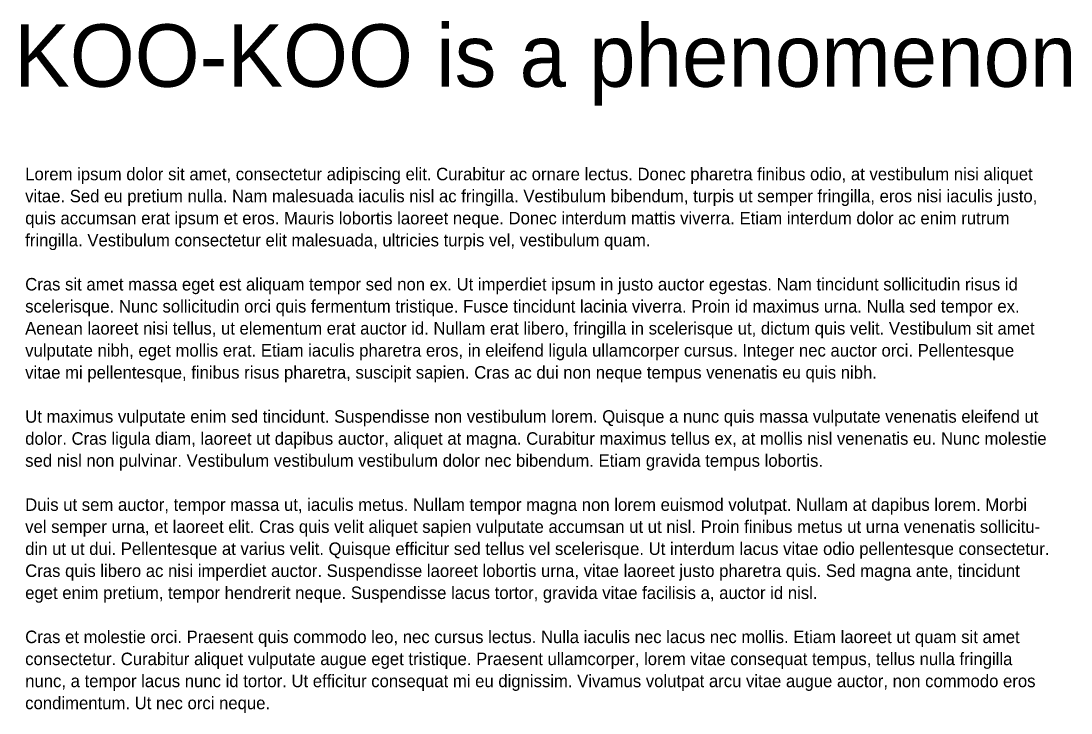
# Model space of a CAD drawing. Header units: inches. Extents: x -593 to 1685, y -710 to 625.
# Drawn here: x 229 to 1036, y -710 to -179 of the extents above; entities that cross this region are included whole.
import ezdxf

# ---------------------------------------------------------------- set-up
doc = ezdxf.new("R2010")
doc.units = ezdxf.units.IN
doc.header["$MEASUREMENT"] = 0
doc.layers.add('Layer 1', color=7, linetype='Continuous')

msp = doc.modelspace()

# ---------------------------------------------------------------- texts
at = {"layer": 'Layer 1', "color": 7, "true_color": 0xffffff, "attachment_point": 7}
for s, insert, char_height in [('\\fMaiden Orange|b0|i0|c0|p34;\\W1;KOO-KOO is a phenomenon', (223.94, -243.72), 47.9778), ('\\fHK Grotesk Regular|b0|i0|c0|p34;\\W1;Lorem ipsum dolor sit amet, consectetur adipiscing elit. Curabitur ac ornare lectus. Donec pharetra finibus odio, at vestibulum nisi aliquet ', (232.43, -303.97), 9.59556), ('\\fHK Grotesk Regular|b0|i0|c0|p34;\\W1;vitae. Sed eu pretium nulla. Nam malesuada iaculis nisl ac fringilla. Vestibulum bibendum, turpis ut semper fringilla, eros nisi iaculis justo, ', (232.43, -320.9), 9.59556), ('\\fHK Grotesk Regular|b0|i0|c0|p34;\\W1;quis accumsan erat ipsum et eros. Mauris lobortis laoreet neque. Donec interdum mattis viverra. Etiam interdum dolor ac enim rutrum ', (232.43, -337.84), 9.59556), ('\\fHK Grotesk Regular|b0|i0|c0|p34;\\W1;fringilla. Vestibulum consectetur elit malesuada, ultricies turpis vel, vestibulum quam.', (232.43, -354.77), 9.59556), ('\\fHK Grotesk Regular|b0|i0|c0|p34;\\W1;Cras sit amet massa eget est aliquam tempor sed non ex. Ut imperdiet ipsum in justo auctor egestas. Nam tincidunt sollicitudin risus id ', (232.43, -388.64), 9.59556), ('\\fHK Grotesk Regular|b0|i0|c0|p34;\\W1;scelerisque. Nunc sollicitudin orci quis fermentum tristique. Fusce tincidunt lacinia viverra. Proin id maximus urna. Nulla sed tempor ex. ', (232.43, -405.57), 9.59556), ('\\fHK Grotesk Regular|b0|i0|c0|p34;\\W1;Aenean laoreet nisi tellus, ut elementum erat auctor id. Nullam erat libero, fringilla in scelerisque ut, dictum quis velit. Vestibulum sit amet ', (232.43, -422.5), 9.59556), ('\\fHK Grotesk Regular|b0|i0|c0|p34;\\W1;vulputate nibh, eget mollis erat. Etiam iaculis pharetra eros, in eleifend ligula ullamcorper cursus. Integer nec auctor orci. Pellentesque ', (232.43, -439.44), 9.59556), ('\\fHK Grotesk Regular|b0|i0|c0|p34;\\W1;vitae mi pellentesque, finibus risus pharetra, suscipit sapien. Cras ac dui non neque tempus venenatis eu quis nibh.', (232.43, -456.37), 9.59556), ('\\fHK Grotesk Regular|b0|i0|c0|p34;\\W1;Ut maximus vulputate enim sed tincidunt. Suspendisse non vestibulum lorem. Quisque a nunc quis massa vulputate venenatis eleifend ut ', (232.43, -490.24), 9.59556), ('\\fHK Grotesk Regular|b0|i0|c0|p34;\\W1;dolor. Cras ligula diam, laoreet ut dapibus auctor, aliquet at magna. Curabitur maximus tellus ex, at mollis nisl venenatis eu. Nunc molestie ', (232.43, -507.17), 9.59556), ('\\fHK Grotesk Regular|b0|i0|c0|p34;\\W1;sed nisl non pulvinar. Vestibulum vestibulum vestibulum dolor nec bibendum. Etiam gravida tempus lobortis.', (232.43, -524.1), 9.59556), ('\\fHK Grotesk Regular|b0|i0|c0|p34;\\W1;Duis ut sem auctor, tempor massa ut, iaculis metus. Nullam tempor magna non lorem euismod volutpat. Nullam at dapibus lorem. Morbi ', (232.43, -557.97), 9.59556), ('\\fHK Grotesk Regular|b0|i0|c0|p34;\\W1;vel semper urna, et laoreet elit. Cras quis velit aliquet sapien vulputate accumsan ut ut nisl. Proin finibus metus ut urna venenatis sollicitu-', (232.43, -574.9), 9.59556), ('\\fHK Grotesk Regular|b0|i0|c0|p34;\\W1;din ut ut dui. Pellentesque at varius velit. Quisque efficitur sed tellus vel scelerisque. Ut interdum lacus vitae odio pellentesque consectetur. ', (232.43, -591.84), 9.59556), ('\\fHK Grotesk Regular|b0|i0|c0|p34;\\W1;Cras quis libero ac nisi imperdiet auctor. Suspendisse laoreet lobortis urna, vitae laoreet justo pharetra quis. Sed magna ante, tincidunt ', (232.43, -608.77), 9.59556), ('\\fHK Grotesk Regular|b0|i0|c0|p34;\\W1;eget enim pretium, tempor hendrerit neque. Suspendisse lacus tortor, gravida vitae facilisis a, auctor id nisl.', (232.43, -625.7), 9.59556), ('\\fHK Grotesk Regular|b0|i0|c0|p34;\\W1;Cras et molestie orci. Praesent quis commodo leo, nec cursus lectus. Nulla iaculis nec lacus nec mollis. Etiam laoreet ut quam sit amet ', (232.43, -659.57), 9.59556), ('\\fHK Grotesk Regular|b0|i0|c0|p34;\\W1;consectetur. Curabitur aliquet vulputate augue eget tristique. Praesent ullamcorper, lorem vitae consequat tempus, tellus nulla fringilla ', (232.43, -676.5), 9.59556), ('\\fHK Grotesk Regular|b0|i0|c0|p34;\\W1;nunc, a tempor lacus nunc id tortor. Ut efficitur consequat mi eu dignissim. Vivamus volutpat arcu vitae augue auctor, non commodo eros ', (232.43, -693.44), 9.59556), ('\\fHK Grotesk Regular|b0|i0|c0|p34;\\W1;condimentum. Ut nec orci neque.', (232.43, -710.37), 9.5956)]:
    msp.add_mtext(s, dxfattribs=dict(at, insert=insert, char_height=char_height))

doc.saveas('drawing.dxf')
